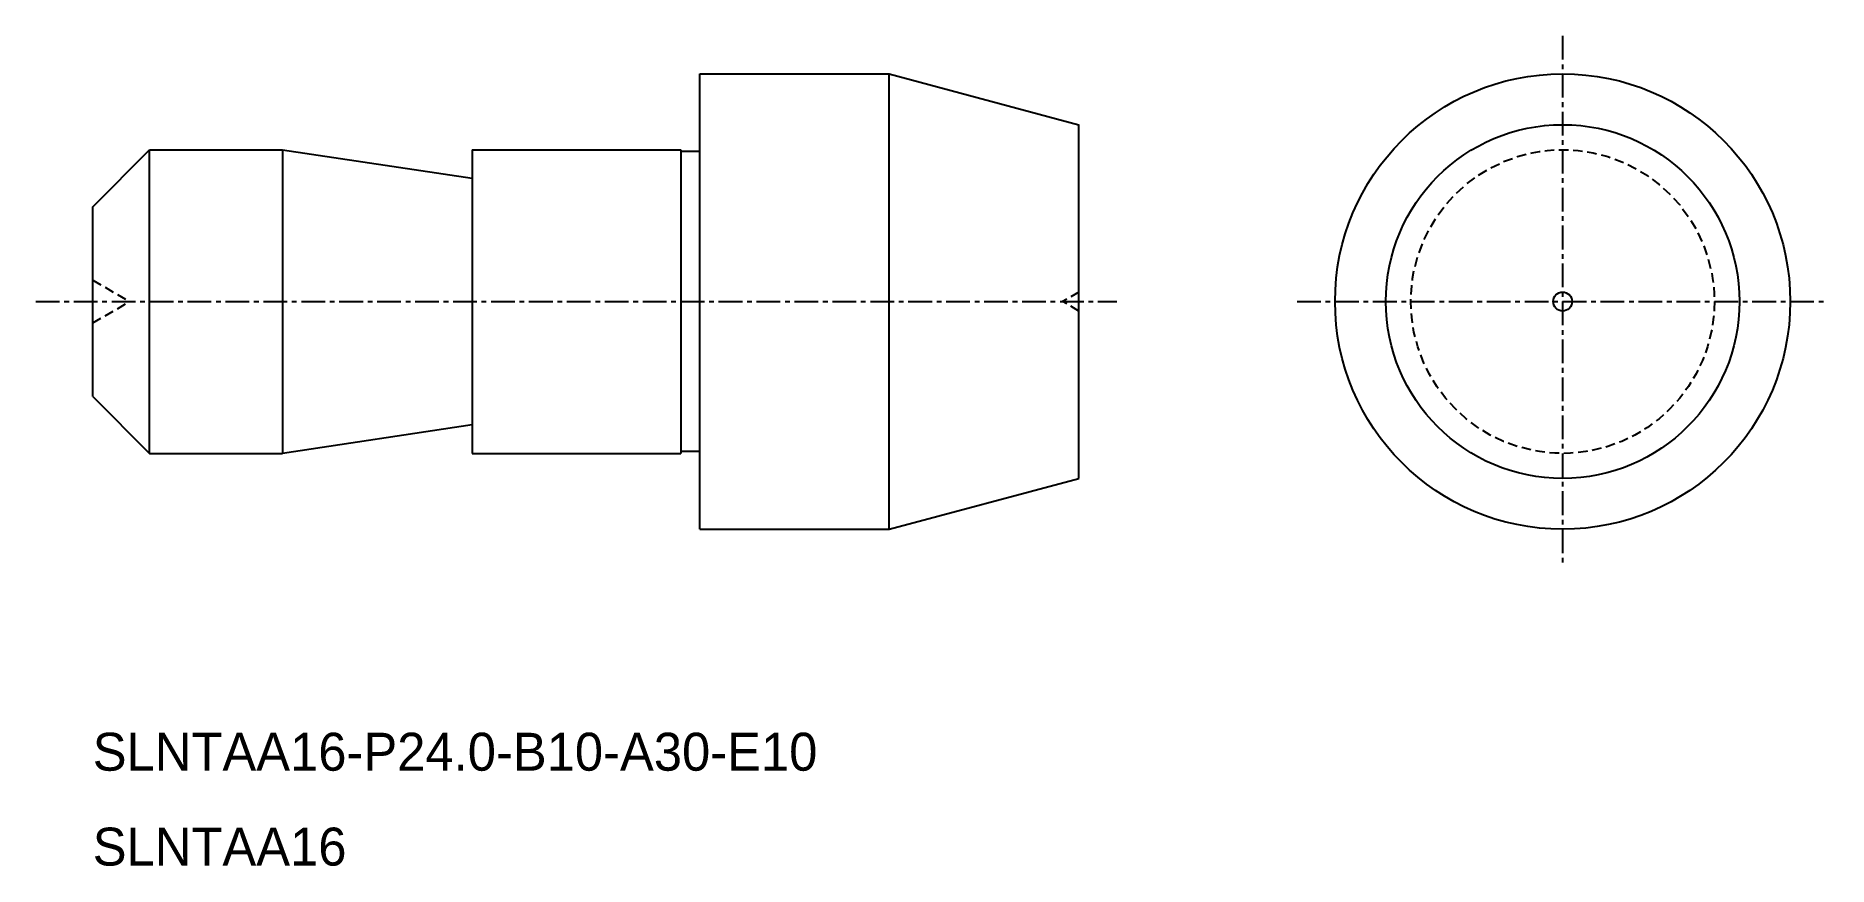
# Model space of a CAD drawing. Extents: x -2180.6 to -2086.1, y -827.4 to -783.7.
import ezdxf

# ---------------------------------------------------------------- set-up
doc = ezdxf.new("R2010")
doc.units = 0
doc.linetypes.add('CENTER', pattern=[2, 1.25, -0.25, 0.25, -0.25])
doc.linetypes.add('DASHED', pattern=[0.75, 0.5, -0.25])
doc.layers.get('0').update_dxf_attribs({"linetype": 'CONTINUOUS'})
doc.layers.add('CENTER', color=1, linetype='CENTER')

msp = doc.modelspace()

# ---------------------------------------------------------------- linework, layer by layer
at = {"color": 7, "linetype": 'CONTINUOUS'}
for p, q in [((-2145.633, -809.66), (-2145.633, -785.66)), ((-2145.633, -785.66), (-2135.633, -785.66)), ((-2135.633, -785.66), (-2125.633, -788.339)), ((-2135.633, -809.66), (-2135.633, -785.66)), ((-2125.633, -806.98), (-2125.633, -788.339)), ((-2177.633, -792.66), (-2174.633, -789.66)), ((-2174.633, -789.66), (-2167.633, -789.66)), ((-2167.633, -789.66), (-2157.633, -791.16)), ((-2167.633, -789.66), (-2167.633, -805.66)), ((-2157.633, -789.66), (-2146.633, -789.66)), ((-2157.633, -789.66), (-2157.633, -805.66)), ((-2146.633, -789.66), (-2146.633, -805.66)), ((-2145.633, -789.76), (-2146.633, -789.76)), ((-2177.633, -802.66), (-2177.633, -792.66)), ((-2177.633, -802.66), (-2174.633, -805.66)), ((-2157.633, -804.16), (-2167.633, -805.66)), ((-2174.633, -805.66), (-2167.633, -805.66)), ((-2157.633, -805.66), (-2146.633, -805.66)), ((-2145.633, -805.56), (-2146.633, -805.56)), ((-2135.633, -809.66), (-2125.633, -806.98)), ((-2145.633, -809.66), (-2135.633, -809.66))]:
    msp.add_line(p, q, dxfattribs=at)
at = {"color": 3, "linetype": 'DASHED'}
for p, q in [((-2177.633, -796.535), (-2175.685, -797.66)), ((-2125.633, -797.16), (-2126.499, -797.66)), ((-2177.633, -798.785), (-2175.685, -797.66)), ((-2125.633, -798.16), (-2126.499, -797.66))]:
    msp.add_line(p, q, dxfattribs=at)
msp.add_circle((-2100.133, -797.66), 8, dxfattribs=at)
at = {"layer": 'CENTER', "color": 1, "linetype": 'CENTER'}
for p, q in [((-2100.133, -783.66), (-2100.133, -811.66)), ((-2180.633, -797.66), (-2123.633, -797.66)), ((-2114.133, -797.66), (-2086.133, -797.66))]:
    msp.add_line(p, q, dxfattribs=at)
at = {"layer": 'CENTER', "color": 7, "linetype": 'CONTINUOUS'}
msp.add_line((-2174.633, -805.66), (-2174.633, -789.66), dxfattribs=at)
for radius in [12, 9.321, 0.5]:
    msp.add_circle((-2100.133, -797.66), radius, dxfattribs=at)

# ---------------------------------------------------------------- texts
at = {"color": 7, "linetype": 'CONTINUOUS'}
for s, p in [('SLNTAA16-P24.0-B10-A30-E10', (-2177.633, -822.381)), ('SLNTAA16', (-2177.633, -827.381))]:
    msp.add_text(s, height=2, dxfattribs=at).set_placement(p)

doc.saveas('drawing.dxf')
